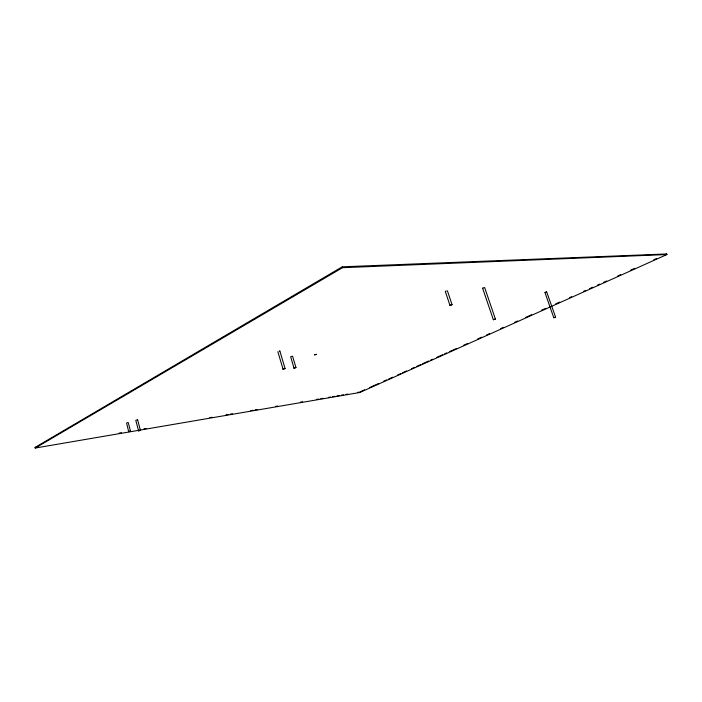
<?xml version="1.0" encoding="UTF-8"?>
<svg xmlns="http://www.w3.org/2000/svg" width="702" height="702" viewBox="0 0 702 702"><rect width="100%" height="100%" fill="white"/><g stroke="black" fill="none" stroke-linecap="round" stroke-linejoin="round"><path stroke-width="1.05" d="M449.938 305.352L452.035 304.65L449.956 305.37L445.322 291.523M285.073 368.568L283.038 369.173L285.073 368.568L279.879 351.061M295.954 367.55L294.015 368.12L295.954 367.55L292.576 356.239M495.393 319.041L493.357 319.717L495.384 319.024L484.643 287.53L482.757 288.066M555.589 317.164L553.79 317.778L544.919 292.383M128.641 431.598L130.475 431.098L128.668 431.633L126.571 422.964M140.4 430.344L138.584 430.835L140.409 430.326L137.627 419.814M553.781 317.752L555.58 317.137L546.647 291.848M445.489 291.339L446.34 290.97M35.1 447.42L342.234 266.83L666.681 253.966L666.9 254.545L359.766 392.515L35.249 448.034L35.1 447.42L38.338 446.867M35.249 448.034L342.506 267.69L666.9 254.545M545.112 292.26L546.63 291.821M360.626 391.611L364.628 389.812M369.629 387.565L378.632 383.52M383.634 381.265L386.635 379.922M388.636 379.019L392.637 377.22M397.639 374.973L400.64 373.622M402.632 372.718L406.633 370.919M411.635 368.673L414.636 367.322M416.637 366.426L420.638 364.628M422.639 363.724L428.641 361.03M430.642 360.126L432.643 359.231M436.644 357.423L442.646 354.729M444.647 353.826L446.647 352.93M449.649 351.579L456.642 348.429M463.645 345.279L467.646 343.48M477.65 338.987L481.651 337.188M486.653 334.933L489.654 333.59M500.658 328.641L503.65 327.29M514.654 322.341L517.655 320.989M525.658 317.392L531.66 314.698M541.663 310.196L545.665 308.397M555.659 303.896L559.661 302.097M569.664 297.604L571.665 296.7M583.669 291.304L585.67 290.409M589.671 288.61L592.672 287.258M597.674 285.003L599.666 284.108M603.667 282.309L606.668 280.958M617.672 276.009L620.673 274.657M630.677 270.165L634.678 268.366M653.676 259.819L656.677 258.468M664.68 254.87L666.681 253.966M136.583 419.936L137.539 419.77M127.378 422.683L128.238 422.595L130.484 431.107M291.909 356.265L290.663 356.765L294.015 368.12M279.177 351.088L279.861 351.044M119.2 433.081L121.349 432.713M143.998 428.843L146.148 428.483M209.766 417.629L211.916 417.26M225.939 414.873L228.089 414.505M230.247 414.136L232.406 413.768M250.737 410.635L252.887 410.275M255.045 409.907L257.204 409.538M275.535 406.405L277.685 406.037M300.333 402.176L302.483 401.807M316.505 399.42L318.655 399.052M320.814 398.683L322.973 398.315M328.36 397.393L330.519 397.025M332.678 396.665L334.828 396.297M336.986 395.928L339.145 395.559M341.304 395.191L343.453 394.822M345.612 394.454L347.771 394.085M357.476 392.436L359.626 392.067L359.766 392.515M482.625 288.232L493.357 319.717M447.42 290.839L452.035 304.65M342.234 266.83L342.506 267.69M277.852 351.684L283.038 369.173M135.784 420.314L138.575 430.817M314.566 354.87L316.444 354.334L314.619 354.817"/></g></svg>
